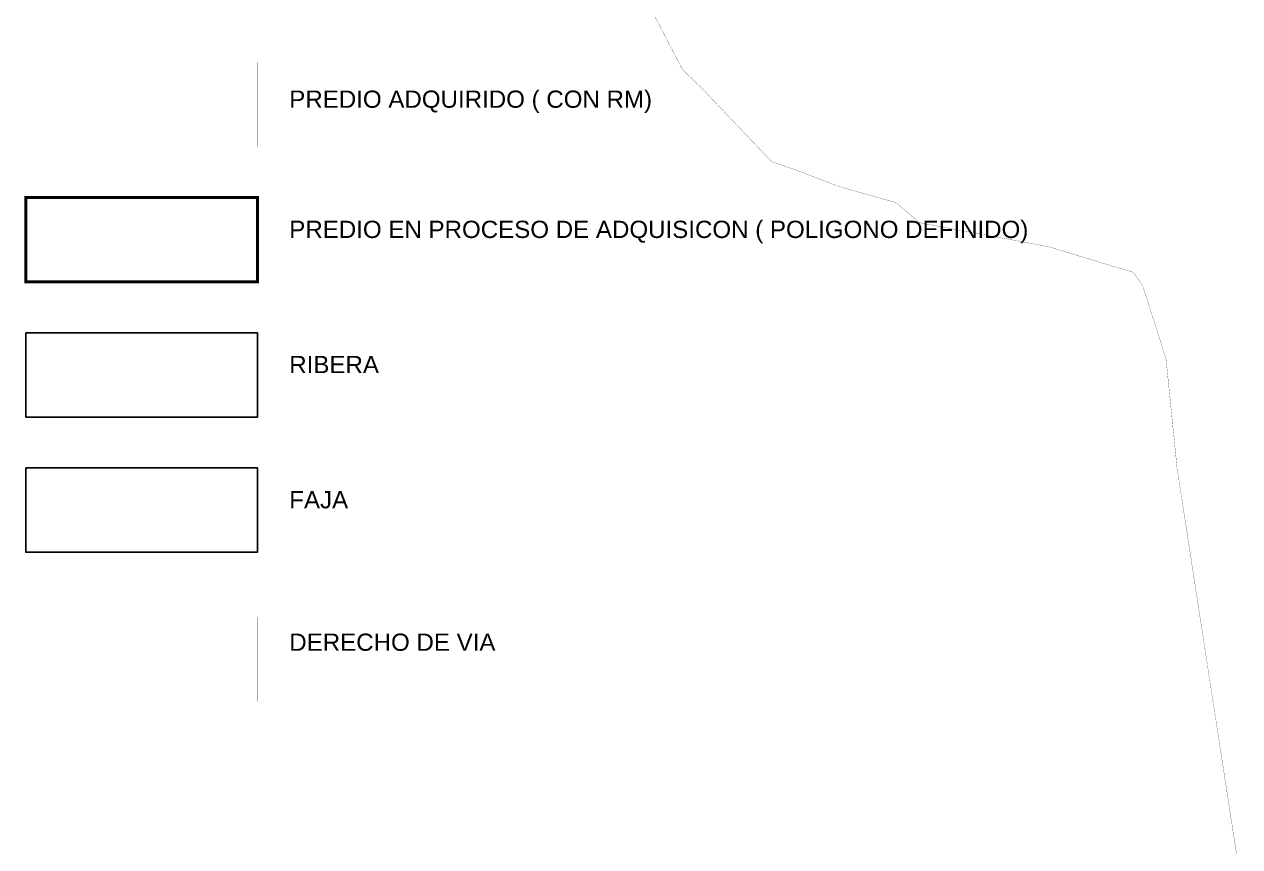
# Model space of a CAD drawing. Header units: metres. Extents: x 91 to 896469, y 125 to 17394210.
# Drawn here: x 449048 to 450739, y 8697856 to 8699000 of the extents above; entities that cross this region are included whole.
import ezdxf

# ---------------------------------------------------------------- set-up
doc = ezdxf.new("R2010")
doc.units = ezdxf.units.M
doc.header["$MEASUREMENT"] = 0
doc.linetypes.add('DASHED', pattern=[0.75, 0.5, -0.25])
doc.layers.add('Comunidad Campesina SUNARP', color=7, linetype='Continuous', lineweight=9, true_color=0xe39e00)
doc.layers.add('PREDIO DEFINIDO ( EN PROCESO)', color=7, linetype='Continuous', lineweight=30, true_color=0xe0e000)
for name, color, linetype in [('DERECHO DE VIA JAUJA TARMA', 7, 'Continuous'), ('FAJA IZQUIERDA', 6, 'Continuous'), ('RIBERA IZQUIERDA', 5, 'Continuous')]:
    doc.layers.add(name, color=color, linetype=linetype)
doc.layers.add('PREDIO ADQUIRIDO ( CON RM)', color=3, linetype='Continuous', lineweight=30)
doc.styles.get("Standard").update_dxf_attribs({"font": 'arial.ttf'})

msp = doc.modelspace()

# ---------------------------------------------------------------- linework, layer by layer
at = {"layer": 'Comunidad Campesina SUNARP', "color": 242, "const_width": 0.3}
msp.add_lwpolyline([(449875.6, 8699106.2), (449963.6, 8698937.2), (449990.6, 8698911.2), (450087.6, 8698809.2), (450119.6, 8698798.2), (450182.6, 8698774.2), (450260.6, 8698752.2), (450293.6, 8698724.2), (450341.6, 8698715.2), (450471.6, 8698691.2), (450590.6, 8698655.2), (450603.6, 8698637.2), (450636.2, 8698535), (450651.6, 8698383.2), (450738.6, 8697818.2)], dxfattribs=at)
at = {"layer": 'DERECHO DE VIA JAUJA TARMA', "color": 6, "linetype": 'DASHED', "lineweight": 9, "ltscale": 10}
msp.add_lwpolyline([(449049.9, 8698175.5, 0, 0.1, 0), (449372.3, 8698175.5, 0.1, 0.1, 0), (449372.3, 8698058.2, 0.1, 0.1, 0), (449049.9, 8698058.2, 0.1, 0.1, 0)], format="xyseb", close=True, dxfattribs=at)
at = {"layer": 'FAJA IZQUIERDA'}
msp.add_lwpolyline([(449049.9, 8698383.4), (449372.3, 8698383.4), (449372.3, 8698266), (449049.9, 8698266)], close=True, dxfattribs=at)
at = {"layer": 'PREDIO ADQUIRIDO ( CON RM)', "lineweight": 0, "const_width": 0.2}
msp.add_lwpolyline([(449049.9, 8698947.3), (449372.3, 8698947.3), (449372.3, 8698830), (449049.9, 8698830)], close=True, dxfattribs=at)
at = {"layer": 'PREDIO ADQUIRIDO ( CON RM)', "color": 5, "lineweight": 0, "const_width": 0.2}
msp.add_lwpolyline([(449049.9, 8698571.3), (449372.3, 8698571.3), (449372.3, 8698454), (449049.9, 8698454)], close=True, dxfattribs=at)
at = {"layer": 'PREDIO DEFINIDO ( EN PROCESO)', "lineweight": 0, "const_width": 4}
msp.add_lwpolyline([(449049.9, 8698759.3), (449372.3, 8698759.3), (449372.3, 8698642), (449049.9, 8698642)], close=True, dxfattribs=at)
at = {"layer": 'RIBERA IZQUIERDA', "color": 4}
msp.add_lwpolyline([(449049.9, 8698571.3), (449372.3, 8698571.3), (449372.3, 8698454), (449049.9, 8698454)], close=True, dxfattribs=at)

# ---------------------------------------------------------------- texts
at = {"layer": 'PREDIO ADQUIRIDO ( CON RM)', "lineweight": 20, "insert": (449416.5, 8698908.1), "char_height": 24, "attachment_point": 1}
msp.add_mtext_dynamic_manual_height_columns('PREDIO ADQUIRIDO ( CON RM)', width=573.211, gutter_width=1.2, heights=[0], dxfattribs=at)
at = {"layer": 'PREDIO DEFINIDO ( EN PROCESO)', "insert": (449416.5, 8698727), "char_height": 24, "attachment_point": 1}
msp.add_mtext_dynamic_manual_height_columns('PREDIO EN PROCESO DE ADQUISICON ( POLIGONO DEFINIDO)', width=1088.797, gutter_width=1.2, heights=[0], dxfattribs=at)
at = {"layer": 'PREDIO DEFINIDO ( EN PROCESO)', "color": 5, "insert": (449416.5, 8698539), "char_height": 24, "attachment_point": 1}
msp.add_mtext_dynamic_manual_height_columns('RIBERA', width=1088.797, gutter_width=1.2, heights=[0], dxfattribs=at)
at = {"layer": 'PREDIO DEFINIDO ( EN PROCESO)', "color": 6, "char_height": 24, "attachment_point": 1}
for s, insert in [('FAJA', (449416.5, 8698351)), ('DERECHO DE VIA', (449416.5, 8698152.8))]:
    msp.add_mtext_dynamic_manual_height_columns(s, width=1088.797, gutter_width=1.2, heights=[0], dxfattribs=dict(at, insert=insert))

doc.saveas('drawing.dxf')
